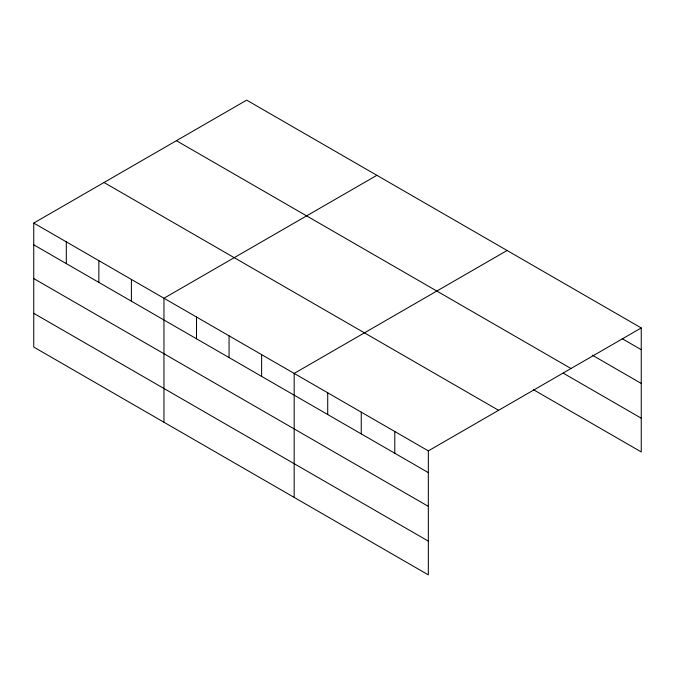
<?xml version="1.0" encoding="UTF-8"?>
<svg xmlns="http://www.w3.org/2000/svg" width="675" height="675" viewBox="0 0 675 675"><rect width="100%" height="100%" fill="white"/><g stroke="black" fill="none" stroke-linecap="round" stroke-linejoin="round"><path stroke-width="1.01" d="M33.75 223.062L428.33 450.875L428.33 574.864L33.75 347.06L33.75 223.062L246.67 100.136L641.25 327.94L641.25 451.938L533.385 389.661M376.886 175.314L163.957 298.24L163.957 422.238M507.094 250.484L294.173 373.418L294.173 497.416M428.33 450.875L641.25 327.94M622.215 338.707L641.25 349.692M592.304 355.177L641.25 383.434M176.411 140.704L570.983 368.508M563.296 373.191L641.25 418.196M104.017 182.495L498.589 410.307M33.75 244.814L428.33 472.627M33.75 278.556L428.33 506.368M33.75 313.318L428.33 541.131M394.791 431.511L394.791 453.263M361.252 412.147L361.252 433.898M327.712 392.782L327.712 414.534M261.622 354.62L261.622 376.38M229.07 335.829L229.07 357.581M196.509 317.031L196.509 338.791M131.406 279.45L131.406 301.202M98.854 260.651L98.854 282.403M66.302 241.861L66.302 263.613"/></g></svg>
